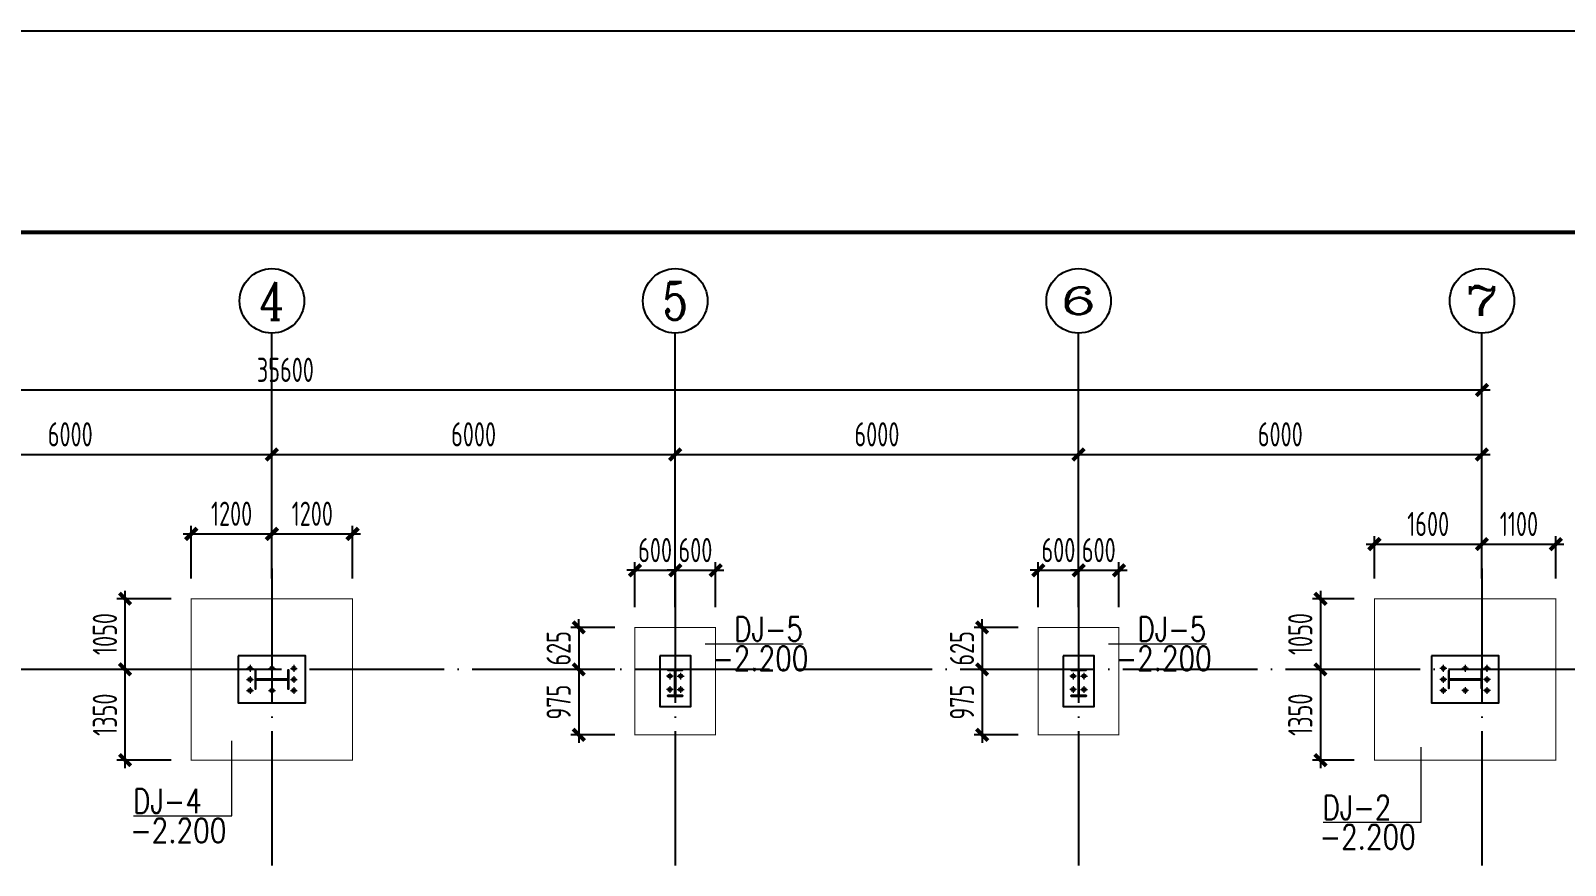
# Model space of a CAD drawing. Extents: x -1389621 to 57380, y -92505 to 283644.
# Drawn here: x -507808 to -484979, y 146152 to 158568 of the extents above; entities that cross this region are included whole.
import ezdxf
from ezdxf.enums import TextEntityAlignment as Align

# ---------------------------------------------------------------- set-up
doc = ezdxf.new("R2010")
doc.units = 0
doc.header["$LTSCALE"] = 100
doc.header["$MEASUREMENT"] = 0
doc.linetypes.add('CENTERX2', pattern=[101.6, 63.5, -12.7, 12.7, -12.7])
doc.linetypes.add('DOTE', pattern=[2.42, 2, -0.2, 0.02, -0.2])
doc.layers.get('0').update_dxf_attribs({"linetype": 'CONTINUOUS'})
doc.layers.get('Defpoints').update_dxf_attribs({"linetype": 'CONTINUOUS'})
for name, color, linetype in [('11000', 4, 'CONTINUOUS'), ('AXIS', 3, 'CONTINUOUS'), ('AXIS_TEXT', 7, 'CONTINUOUS'), ('BORDER', 7, 'CONTINUOUS'), ('DIM', 3, 'CONTINUOUS'), ('DOTE', 1, 'DOTE'), ('PUB_DIM', 3, 'CONTINUOUS'), ('基础', 41, 'CONTINUOUS'), ('柱子', 3, 'CONTINUOUS'), ('短柱', 2, 'CONTINUOUS')]:
    doc.layers.add(name, color=color, linetype=linetype)
doc.layers.add('PUB_TEXT', color=7, linetype='CONTINUOUS', lineweight=15)
doc.layers.add('轴线', color=1, linetype='CENTERX2', lineweight=13)
doc.styles.add('_TCH_AXIS', font='COMPLEX', dxfattribs={"bigfont": 'GBCBIG'})
doc.styles.add('COMPLEX', font='COMPLEX')
doc.styles.add('hztxt', font='txt', dxfattribs={"width": 0.7, "height": 10, "bigfont": 'hztxt.shx'})
doc.styles.add('TSSD_Dimension', font='tssdeng.shx', dxfattribs={"width": 0.7, "bigfont": 'hztxt.shx'})
doc.dimstyles.new('TSSD_100_100', dxfattribs={"dimtxt": 300, "dimasz": 100, "dimexe": 100, "dimexo": 250, "dimgap": 100, "dimtad": 1, "dimdec": 0, "dimzin": 0, "dimdsep": 46, "dimtxsty": 'TSSD_Dimension', "dimblk": 'ARCHTICK', "dimblk1": 'ARCHTICK', "dimblk2": 'ARCHTICK', "dimcen": 0, "dimdle": 100, "dimclrt": 7, "dimadec": 0, "dimazin": 0, "dimtfac": 1, "dimtdec": 0, "dimtix": 1, "dimtmove": 2, "dimatfit": 3, "dimfxl": 0, "dimtolj": 1, "dimtzin": 0, "dimarcsym": 0})

# ---------------------------------------------------------------- blocks, each defined once
blk = doc.blocks.new('_ArchTick')
at = {"color": 0, "linetype": 'ByBlock'}
blk.add_lwpolyline([(-0.71, -0.71, 0.5, 0.5, 0), (0.71, 0.71, 0.5, 0.5, 0)], format="xyseb", dxfattribs=at)
blk = doc.blocks.new('*D1673')
at = {"layer": 'Defpoints', "color": 0, "ltscale": 100}
for p in [(-504219, 152263), (-510219, 150567), (-504219, 150567)]:
    blk.add_point(p, dxfattribs=at)
at = {"layer": 'DIM', "color": 0, "lineweight": -2, "ltscale": 100}
for p, q in [((-510219, 150867), (-510219, 152383)), ((-504219, 150867), (-504219, 152383)), ((-510339, 152263), (-504099, 152263))]:
    blk.add_line(p, q, dxfattribs=at)
at = {"layer": 'DIM', "color": 0, "lineweight": -2, "ltscale": 100, "xscale": 120, "yscale": 120, "zscale": 120, "rotation": 180}
blk.add_blockref('_ArchTick', (-510219, 152263), dxfattribs=at)
at = {"layer": 'DIM', "color": 0, "lineweight": -2, "ltscale": 100, "xscale": 120, "yscale": 120, "zscale": 120}
blk.add_blockref('_ArchTick', (-504219, 152263), dxfattribs=at)
at = {"layer": 'DIM', "color": 7, "ltscale": 100, "insert": (-507219, 152563), "char_height": 360, "attachment_point": 5, "style": 'TSSD_Dimension'}
blk.add_mtext('\\A1;6000', dxfattribs=at)
blk = doc.blocks.new('*D1674')
at = {"layer": 'Defpoints', "color": 0, "ltscale": 100}
for p in [(-498219, 152263), (-504219, 150567), (-498219, 150567)]:
    blk.add_point(p, dxfattribs=at)
at = {"layer": 'DIM', "color": 0, "lineweight": -2, "ltscale": 100}
for p, q in [((-504219, 150867), (-504219, 152383)), ((-498219, 150867), (-498219, 152383)), ((-504339, 152263), (-498099, 152263))]:
    blk.add_line(p, q, dxfattribs=at)
at = {"layer": 'DIM', "color": 0, "lineweight": -2, "ltscale": 100, "xscale": 120, "yscale": 120, "zscale": 120, "rotation": 180}
blk.add_blockref('_ArchTick', (-504219, 152263), dxfattribs=at)
at = {"layer": 'DIM', "color": 0, "lineweight": -2, "ltscale": 100, "xscale": 120, "yscale": 120, "zscale": 120}
blk.add_blockref('_ArchTick', (-498219, 152263), dxfattribs=at)
at = {"layer": 'DIM', "color": 7, "ltscale": 100, "insert": (-501219, 152563), "char_height": 360, "attachment_point": 5, "style": 'TSSD_Dimension'}
blk.add_mtext('\\A1;6000', dxfattribs=at)
blk = doc.blocks.new('*D1675')
at = {"layer": 'Defpoints', "color": 0, "ltscale": 100}
for p in [(-492219, 152263), (-498219, 150567), (-492219, 150567)]:
    blk.add_point(p, dxfattribs=at)
at = {"layer": 'DIM', "color": 0, "lineweight": -2, "ltscale": 100}
for p, q in [((-498219, 150867), (-498219, 152383)), ((-492219, 150867), (-492219, 152383)), ((-498339, 152263), (-492099, 152263))]:
    blk.add_line(p, q, dxfattribs=at)
at = {"layer": 'DIM', "color": 0, "lineweight": -2, "ltscale": 100, "xscale": 120, "yscale": 120, "zscale": 120, "rotation": 180}
blk.add_blockref('_ArchTick', (-498219, 152263), dxfattribs=at)
at = {"layer": 'DIM', "color": 0, "lineweight": -2, "ltscale": 100, "xscale": 120, "yscale": 120, "zscale": 120}
blk.add_blockref('_ArchTick', (-492219, 152263), dxfattribs=at)
at = {"layer": 'DIM', "color": 7, "ltscale": 100, "insert": (-495219, 152563), "char_height": 360, "attachment_point": 5, "style": 'TSSD_Dimension'}
blk.add_mtext('\\A1;6000', dxfattribs=at)
blk = doc.blocks.new('*D1676')
at = {"layer": 'Defpoints', "color": 0, "ltscale": 100}
for p in [(-486219, 152263), (-492219, 150567), (-486219, 150567)]:
    blk.add_point(p, dxfattribs=at)
at = {"layer": 'DIM', "color": 0, "lineweight": -2, "ltscale": 100}
for p, q in [((-492219, 150867), (-492219, 152383)), ((-486219, 150867), (-486219, 152383)), ((-492339, 152263), (-486099, 152263))]:
    blk.add_line(p, q, dxfattribs=at)
at = {"layer": 'DIM', "color": 0, "lineweight": -2, "ltscale": 100, "xscale": 120, "yscale": 120, "zscale": 120, "rotation": 180}
blk.add_blockref('_ArchTick', (-492219, 152263), dxfattribs=at)
at = {"layer": 'DIM', "color": 0, "lineweight": -2, "ltscale": 100, "xscale": 120, "yscale": 120, "zscale": 120}
blk.add_blockref('_ArchTick', (-486219, 152263), dxfattribs=at)
at = {"layer": 'DIM', "color": 7, "ltscale": 100, "insert": (-489219, 152563), "char_height": 360, "attachment_point": 5, "style": 'TSSD_Dimension'}
blk.add_mtext('\\A1;6000', dxfattribs=at)
blk = doc.blocks.new('*D1677')
at = {"layer": 'Defpoints', "color": 0, "ltscale": 100}
for p in [(-486219, 153223), (-521819, 150328), (-486219, 150327)]:
    blk.add_point(p, dxfattribs=at)
at = {"layer": 'DIM', "color": 0, "lineweight": -2, "ltscale": 100}
for p, q in [((-521939, 153224), (-486099, 153223)), ((-521819, 150628), (-521819, 153344)), ((-486219, 150627), (-486219, 153343))]:
    blk.add_line(p, q, dxfattribs=at)
at = {"layer": 'DIM', "color": 0, "lineweight": -2, "ltscale": 100, "xscale": 120, "yscale": 120, "zscale": 120}
for p, rotation in [((-521819, 153224), 179.9982562555856), ((-486219, 153223), 359.9982562555856)]:
    blk.add_blockref('_ArchTick', p, dxfattribs=dict(at, rotation=rotation))
at = {"layer": 'DIM', "color": 7, "ltscale": 100, "insert": (-504019, 153523), "char_height": 360, "attachment_point": 5, "rotation": 359.9983, "style": 'TSSD_Dimension'}
blk.add_mtext('\\A1;35600', dxfattribs=at)
blk = doc.blocks.new('_AXISO')
blk.add_circle((0, 0), 0.5)
at = {"layer": 'AXIS_TEXT', "style": 'COMPLEX', "width": 1.041667}
blk.add_attdef('A', text='', height=0.56, dxfattribs=at).set_placement((-0.25, -0.28), (0.25, -0.28), align=Align.FIT)
blk = doc.blocks.new('*D1767')
at = {"layer": 'Defpoints', "color": 0, "ltscale": 100}
for p in [(-506404, 150117), (-505419, 150117), (-505419, 149067)]:
    blk.add_point(p, dxfattribs=at)
at = {"layer": 'DIM', "color": 0, "lineweight": -2, "ltscale": 100}
for p, q in [((-506404, 148947), (-506404, 150237)), ((-505719, 150117), (-506524, 150117)), ((-505719, 149067), (-506524, 149067))]:
    blk.add_line(p, q, dxfattribs=at)
at = {"layer": 'DIM', "color": 0, "lineweight": -2, "ltscale": 100, "xscale": 120, "yscale": 120, "zscale": 120}
for p, rotation in [((-506404, 150117), 90), ((-506404, 149067), 270)]:
    blk.add_blockref('_ArchTick', p, dxfattribs=dict(at, rotation=rotation))
at = {"layer": 'DIM', "color": 7, "ltscale": 100, "insert": (-506704, 149592), "char_height": 360, "attachment_point": 5, "rotation": 90, "style": 'TSSD_Dimension'}
blk.add_mtext('\\A1;1050', dxfattribs=at)
blk = doc.blocks.new('*D1768')
at = {"layer": 'Defpoints', "color": 0, "ltscale": 100}
for p in [(-504219, 151082), (-505419, 150117), (-504219, 150117)]:
    blk.add_point(p, dxfattribs=at)
at = {"layer": 'DIM', "color": 0, "lineweight": -2, "ltscale": 100}
for p, q in [((-505419, 150417), (-505419, 151202)), ((-504219, 150417), (-504219, 151202)), ((-505539, 151082), (-504099, 151082))]:
    blk.add_line(p, q, dxfattribs=at)
at = {"layer": 'DIM', "color": 0, "lineweight": -2, "ltscale": 100, "xscale": 120, "yscale": 120, "zscale": 120, "rotation": 180}
blk.add_blockref('_ArchTick', (-505419, 151082), dxfattribs=at)
at = {"layer": 'DIM', "color": 0, "lineweight": -2, "ltscale": 100, "xscale": 120, "yscale": 120, "zscale": 120}
blk.add_blockref('_ArchTick', (-504219, 151082), dxfattribs=at)
at = {"layer": 'DIM', "color": 7, "ltscale": 100, "insert": (-504819, 151382), "char_height": 360, "attachment_point": 5, "style": 'TSSD_Dimension'}
blk.add_mtext('\\A1;1200', dxfattribs=at)
blk = doc.blocks.new('*D1769')
at = {"layer": 'Defpoints', "color": 0, "ltscale": 100}
for p in [(-503019, 151082), (-504219, 150117), (-503019, 150117)]:
    blk.add_point(p, dxfattribs=at)
at = {"layer": 'DIM', "color": 0, "lineweight": -2, "ltscale": 100}
for p, q in [((-504219, 150417), (-504219, 151202)), ((-503019, 150417), (-503019, 151202)), ((-504339, 151082), (-502899, 151082))]:
    blk.add_line(p, q, dxfattribs=at)
at = {"layer": 'DIM', "color": 0, "lineweight": -2, "ltscale": 100, "xscale": 120, "yscale": 120, "zscale": 120, "rotation": 180}
blk.add_blockref('_ArchTick', (-504219, 151082), dxfattribs=at)
at = {"layer": 'DIM', "color": 0, "lineweight": -2, "ltscale": 100, "xscale": 120, "yscale": 120, "zscale": 120}
blk.add_blockref('_ArchTick', (-503019, 151082), dxfattribs=at)
at = {"layer": 'DIM', "color": 7, "ltscale": 100, "insert": (-503619, 151382), "char_height": 360, "attachment_point": 5, "style": 'TSSD_Dimension'}
blk.add_mtext('\\A1;1200', dxfattribs=at)
blk = doc.blocks.new('*D1770')
at = {"layer": 'Defpoints', "color": 0, "ltscale": 100}
for p in [(-506404, 149067), (-505419, 149067), (-505419, 147717)]:
    blk.add_point(p, dxfattribs=at)
at = {"layer": 'DIM', "color": 0, "lineweight": -2, "ltscale": 100}
for p, q in [((-506404, 147597), (-506404, 149187)), ((-505719, 149067), (-506524, 149067)), ((-505719, 147717), (-506524, 147717))]:
    blk.add_line(p, q, dxfattribs=at)
at = {"layer": 'DIM', "color": 0, "lineweight": -2, "ltscale": 100, "xscale": 120, "yscale": 120, "zscale": 120}
for p, rotation in [((-506404, 149067), 90), ((-506404, 147717), 270)]:
    blk.add_blockref('_ArchTick', p, dxfattribs=dict(at, rotation=rotation))
at = {"layer": 'DIM', "color": 7, "ltscale": 100, "insert": (-506704, 148392), "char_height": 360, "attachment_point": 5, "rotation": 90, "style": 'TSSD_Dimension'}
blk.add_mtext('\\A1;1350', dxfattribs=at)
blk = doc.blocks.new('*D1771')
at = {"layer": 'Defpoints', "color": 0, "ltscale": 100}
for p in [(-486219, 150930), (-487819, 150117), (-486219, 150117)]:
    blk.add_point(p, dxfattribs=at)
at = {"layer": 'DIM', "color": 0, "lineweight": -2, "ltscale": 100}
for p, q in [((-487939, 150930), (-486099, 150930)), ((-487819, 150417), (-487819, 151050)), ((-486219, 150417), (-486219, 151050))]:
    blk.add_line(p, q, dxfattribs=at)
at = {"layer": 'DIM', "color": 0, "lineweight": -2, "ltscale": 100, "xscale": 120, "yscale": 120, "zscale": 120, "rotation": 180}
blk.add_blockref('_ArchTick', (-487819, 150930), dxfattribs=at)
at = {"layer": 'DIM', "color": 0, "lineweight": -2, "ltscale": 100, "xscale": 120, "yscale": 120, "zscale": 120}
blk.add_blockref('_ArchTick', (-486219, 150930), dxfattribs=at)
at = {"layer": 'DIM', "color": 7, "ltscale": 100, "insert": (-487019, 151230), "char_height": 360, "attachment_point": 5, "style": 'TSSD_Dimension'}
blk.add_mtext('\\A1;1600', dxfattribs=at)
blk = doc.blocks.new('*D1772')
at = {"layer": 'Defpoints', "color": 0, "ltscale": 100}
for p in [(-487819, 149067), (-488621, 147717), (-487819, 147717)]:
    blk.add_point(p, dxfattribs=at)
at = {"layer": 'DIM', "color": 0, "lineweight": -2, "ltscale": 100}
for p, q in [((-488621, 149187), (-488621, 147597)), ((-488119, 149067), (-488741, 149067)), ((-488119, 147717), (-488741, 147717))]:
    blk.add_line(p, q, dxfattribs=at)
at = {"layer": 'DIM', "color": 0, "lineweight": -2, "ltscale": 100, "xscale": 120, "yscale": 120, "zscale": 120}
for p, rotation in [((-488621, 149067), 90), ((-488621, 147717), 270)]:
    blk.add_blockref('_ArchTick', p, dxfattribs=dict(at, rotation=rotation))
at = {"layer": 'DIM', "color": 7, "ltscale": 100, "insert": (-488921, 148392), "char_height": 360, "attachment_point": 5, "rotation": 90, "style": 'TSSD_Dimension'}
blk.add_mtext('\\A1;1350', dxfattribs=at)
blk = doc.blocks.new('*D1773')
at = {"layer": 'Defpoints', "color": 0, "ltscale": 100}
for p in [(-485119, 150930), (-486219, 150117), (-485119, 150117)]:
    blk.add_point(p, dxfattribs=at)
at = {"layer": 'DIM', "color": 0, "lineweight": -2, "ltscale": 100}
for p, q in [((-486339, 150930), (-484999, 150930)), ((-486219, 150417), (-486219, 151050)), ((-485119, 150417), (-485119, 151050))]:
    blk.add_line(p, q, dxfattribs=at)
at = {"layer": 'DIM', "color": 0, "lineweight": -2, "ltscale": 100, "xscale": 120, "yscale": 120, "zscale": 120, "rotation": 180}
blk.add_blockref('_ArchTick', (-486219, 150930), dxfattribs=at)
at = {"layer": 'DIM', "color": 0, "lineweight": -2, "ltscale": 100, "xscale": 120, "yscale": 120, "zscale": 120}
blk.add_blockref('_ArchTick', (-485119, 150930), dxfattribs=at)
at = {"layer": 'DIM', "color": 7, "ltscale": 100, "insert": (-485669, 151230), "char_height": 360, "attachment_point": 5, "style": 'TSSD_Dimension'}
blk.add_mtext('\\A1;1100', dxfattribs=at)
blk = doc.blocks.new('*D1774')
at = {"layer": 'Defpoints', "color": 0, "ltscale": 100}
for p in [(-487819, 150117), (-488621, 149067), (-487819, 149067)]:
    blk.add_point(p, dxfattribs=at)
at = {"layer": 'DIM', "color": 0, "lineweight": -2, "ltscale": 100}
for p, q in [((-488621, 150237), (-488621, 148947)), ((-488119, 150117), (-488741, 150117)), ((-488119, 149067), (-488741, 149067))]:
    blk.add_line(p, q, dxfattribs=at)
at = {"layer": 'DIM', "color": 0, "lineweight": -2, "ltscale": 100, "xscale": 120, "yscale": 120, "zscale": 120}
for p, rotation in [((-488621, 150117), 90), ((-488621, 149067), 270)]:
    blk.add_blockref('_ArchTick', p, dxfattribs=dict(at, rotation=rotation))
at = {"layer": 'DIM', "color": 7, "ltscale": 100, "insert": (-488921, 149592), "char_height": 360, "attachment_point": 5, "rotation": 90, "style": 'TSSD_Dimension'}
blk.add_mtext('\\A1;1050', dxfattribs=at)
blk = doc.blocks.new('*D1821')
at = {"layer": 'Defpoints', "color": 0, "ltscale": 100}
for p in [(-498819, 149692), (-499654, 149067), (-498819, 149067)]:
    blk.add_point(p, dxfattribs=at)
at = {"layer": 'DIM', "color": 0, "lineweight": -2, "ltscale": 100}
for p, q in [((-499654, 149692), (-499654, 149812)), ((-499119, 149692), (-499774, 149692)), ((-499654, 149692), (-499654, 149067)), ((-499119, 149067), (-499774, 149067)), ((-499654, 149067), (-499654, 148947))]:
    blk.add_line(p, q, dxfattribs=at)
at = {"layer": 'DIM', "color": 0, "lineweight": -2, "ltscale": 100, "xscale": 120, "yscale": 120, "zscale": 120}
for p, rotation in [((-499654, 149692), 270), ((-499654, 149067), 90)]:
    blk.add_blockref('_ArchTick', p, dxfattribs=dict(at, rotation=rotation))
at = {"layer": 'DIM', "color": 7, "ltscale": 100, "insert": (-499954, 149379), "char_height": 360, "attachment_point": 5, "rotation": 90, "style": 'TSSD_Dimension'}
blk.add_mtext('\\A1;625', dxfattribs=at)
blk = doc.blocks.new('*D1822')
at = {"layer": 'Defpoints', "color": 0, "ltscale": 100}
for p in [(-498219, 150541), (-498819, 149692), (-498219, 149692)]:
    blk.add_point(p, dxfattribs=at)
at = {"layer": 'DIM', "color": 0, "lineweight": -2, "ltscale": 100}
for p, q in [((-498819, 150541), (-498939, 150541)), ((-498819, 149992), (-498819, 150661)), ((-498819, 150541), (-498219, 150541)), ((-498219, 149992), (-498219, 150661)), ((-498219, 150541), (-498099, 150541))]:
    blk.add_line(p, q, dxfattribs=at)
at = {"layer": 'DIM', "color": 0, "lineweight": -2, "ltscale": 100, "xscale": 120, "yscale": 120, "zscale": 120}
blk.add_blockref('_ArchTick', (-498819, 150541), dxfattribs=at)
at = {"layer": 'DIM', "color": 0, "lineweight": -2, "ltscale": 100, "xscale": 120, "yscale": 120, "zscale": 120, "rotation": 180}
blk.add_blockref('_ArchTick', (-498219, 150541), dxfattribs=at)
at = {"layer": 'DIM', "color": 7, "ltscale": 100, "insert": (-498519, 150841), "char_height": 360, "attachment_point": 5, "style": 'TSSD_Dimension'}
blk.add_mtext('\\A1;600', dxfattribs=at)
blk = doc.blocks.new('*D1823')
at = {"layer": 'Defpoints', "color": 0, "ltscale": 100}
for p in [(-497619, 150541), (-498219, 149692), (-497619, 149692)]:
    blk.add_point(p, dxfattribs=at)
at = {"layer": 'DIM', "color": 0, "lineweight": -2, "ltscale": 100}
for p, q in [((-498219, 150541), (-498339, 150541)), ((-498219, 149992), (-498219, 150661)), ((-498219, 150541), (-497619, 150541)), ((-497619, 149992), (-497619, 150661)), ((-497619, 150541), (-497499, 150541))]:
    blk.add_line(p, q, dxfattribs=at)
at = {"layer": 'DIM', "color": 0, "lineweight": -2, "ltscale": 100, "xscale": 120, "yscale": 120, "zscale": 120}
blk.add_blockref('_ArchTick', (-498219, 150541), dxfattribs=at)
at = {"layer": 'DIM', "color": 0, "lineweight": -2, "ltscale": 100, "xscale": 120, "yscale": 120, "zscale": 120, "rotation": 180}
blk.add_blockref('_ArchTick', (-497619, 150541), dxfattribs=at)
at = {"layer": 'DIM', "color": 7, "ltscale": 100, "insert": (-497919, 150841), "char_height": 360, "attachment_point": 5, "style": 'TSSD_Dimension'}
blk.add_mtext('\\A1;600', dxfattribs=at)
blk = doc.blocks.new('*D1824')
at = {"layer": 'Defpoints', "color": 0, "ltscale": 100}
for p in [(-498819, 149067), (-499654, 148092), (-498819, 148092)]:
    blk.add_point(p, dxfattribs=at)
at = {"layer": 'DIM', "color": 0, "lineweight": -2, "ltscale": 100}
for p, q in [((-499654, 149187), (-499654, 147972)), ((-499119, 149067), (-499774, 149067)), ((-499119, 148092), (-499774, 148092))]:
    blk.add_line(p, q, dxfattribs=at)
at = {"layer": 'DIM', "color": 0, "lineweight": -2, "ltscale": 100, "xscale": 120, "yscale": 120, "zscale": 120}
for p, rotation in [((-499654, 149067), 90), ((-499654, 148092), 270)]:
    blk.add_blockref('_ArchTick', p, dxfattribs=dict(at, rotation=rotation))
at = {"layer": 'DIM', "color": 7, "ltscale": 100, "insert": (-499954, 148579), "char_height": 360, "attachment_point": 5, "rotation": 90, "style": 'TSSD_Dimension'}
blk.add_mtext('\\A1;975', dxfattribs=at)
blk = doc.blocks.new('*D1825')
at = {"layer": 'Defpoints', "color": 0, "ltscale": 100}
for p in [(-492819, 149692), (-493654, 149067), (-492819, 149067)]:
    blk.add_point(p, dxfattribs=at)
at = {"layer": 'DIM', "color": 0, "lineweight": -2, "ltscale": 100}
for p, q in [((-493654, 149692), (-493654, 149812)), ((-493119, 149692), (-493774, 149692)), ((-493654, 149692), (-493654, 149067)), ((-493119, 149067), (-493774, 149067)), ((-493654, 149067), (-493654, 148947))]:
    blk.add_line(p, q, dxfattribs=at)
at = {"layer": 'DIM', "color": 0, "lineweight": -2, "ltscale": 100, "xscale": 120, "yscale": 120, "zscale": 120}
for p, rotation in [((-493654, 149692), 270), ((-493654, 149067), 90)]:
    blk.add_blockref('_ArchTick', p, dxfattribs=dict(at, rotation=rotation))
at = {"layer": 'DIM', "color": 7, "ltscale": 100, "insert": (-493954, 149379), "char_height": 360, "attachment_point": 5, "rotation": 90, "style": 'TSSD_Dimension'}
blk.add_mtext('\\A1;625', dxfattribs=at)
blk = doc.blocks.new('*D1826')
at = {"layer": 'Defpoints', "color": 0, "ltscale": 100}
for p in [(-492219, 150541), (-492819, 149692), (-492219, 149692)]:
    blk.add_point(p, dxfattribs=at)
at = {"layer": 'DIM', "color": 0, "lineweight": -2, "ltscale": 100}
for p, q in [((-492819, 150541), (-492939, 150541)), ((-492819, 149992), (-492819, 150661)), ((-492819, 150541), (-492219, 150541)), ((-492219, 149992), (-492219, 150661)), ((-492219, 150541), (-492099, 150541))]:
    blk.add_line(p, q, dxfattribs=at)
at = {"layer": 'DIM', "color": 0, "lineweight": -2, "ltscale": 100, "xscale": 120, "yscale": 120, "zscale": 120}
blk.add_blockref('_ArchTick', (-492819, 150541), dxfattribs=at)
at = {"layer": 'DIM', "color": 0, "lineweight": -2, "ltscale": 100, "xscale": 120, "yscale": 120, "zscale": 120, "rotation": 180}
blk.add_blockref('_ArchTick', (-492219, 150541), dxfattribs=at)
at = {"layer": 'DIM', "color": 7, "ltscale": 100, "insert": (-492519, 150841), "char_height": 360, "attachment_point": 5, "style": 'TSSD_Dimension'}
blk.add_mtext('\\A1;600', dxfattribs=at)
blk = doc.blocks.new('*D1827')
at = {"layer": 'Defpoints', "color": 0, "ltscale": 100}
for p in [(-491619, 150541), (-492219, 149692), (-491619, 149692)]:
    blk.add_point(p, dxfattribs=at)
at = {"layer": 'DIM', "color": 0, "lineweight": -2, "ltscale": 100}
for p, q in [((-492219, 150541), (-492339, 150541)), ((-492219, 149992), (-492219, 150661)), ((-492219, 150541), (-491619, 150541)), ((-491619, 149992), (-491619, 150661)), ((-491619, 150541), (-491499, 150541))]:
    blk.add_line(p, q, dxfattribs=at)
at = {"layer": 'DIM', "color": 0, "lineweight": -2, "ltscale": 100, "xscale": 120, "yscale": 120, "zscale": 120}
blk.add_blockref('_ArchTick', (-492219, 150541), dxfattribs=at)
at = {"layer": 'DIM', "color": 0, "lineweight": -2, "ltscale": 100, "xscale": 120, "yscale": 120, "zscale": 120, "rotation": 180}
blk.add_blockref('_ArchTick', (-491619, 150541), dxfattribs=at)
at = {"layer": 'DIM', "color": 7, "ltscale": 100, "insert": (-491919, 150841), "char_height": 360, "attachment_point": 5, "style": 'TSSD_Dimension'}
blk.add_mtext('\\A1;600', dxfattribs=at)
blk = doc.blocks.new('*D1828')
at = {"layer": 'Defpoints', "color": 0, "ltscale": 100}
for p in [(-492819, 149067), (-493654, 148092), (-492819, 148092)]:
    blk.add_point(p, dxfattribs=at)
at = {"layer": 'DIM', "color": 0, "lineweight": -2, "ltscale": 100}
for p, q in [((-493654, 149187), (-493654, 147972)), ((-493119, 149067), (-493774, 149067)), ((-493119, 148092), (-493774, 148092))]:
    blk.add_line(p, q, dxfattribs=at)
at = {"layer": 'DIM', "color": 0, "lineweight": -2, "ltscale": 100, "xscale": 120, "yscale": 120, "zscale": 120}
for p, rotation in [((-493654, 149067), 90), ((-493654, 148092), 270)]:
    blk.add_blockref('_ArchTick', p, dxfattribs=dict(at, rotation=rotation))
at = {"layer": 'DIM', "color": 7, "ltscale": 100, "insert": (-493954, 148579), "char_height": 360, "attachment_point": 5, "rotation": 90, "style": 'TSSD_Dimension'}
blk.add_mtext('\\A1;975', dxfattribs=at)

msp = doc.modelspace()

# ---------------------------------------------------------------- hatches: boundary and pattern name
h = msp.add_hatch(color=256)
edge = h.paths.add_edge_path()
edge.add_arc((-504544.047, 149081.574), 26, 0, 360)
h = msp.add_hatch(color=256)
edge = h.paths.add_edge_path()
edge.add_arc((-504219.047, 149081.574), 26, 0, 360)
h = msp.add_hatch(color=256)
edge = h.paths.add_edge_path()
edge.add_arc((-503894.047, 149081.574), 26, 0, 360)
h = msp.add_hatch(color=256)
edge = h.paths.add_edge_path()
edge.add_arc((-486794.047, 149081.574), 26, 0, 360)
h = msp.add_hatch(color=256)
edge = h.paths.add_edge_path()
edge.add_arc((-486469.047, 149081.574), 26, 0, 360)
h = msp.add_hatch(color=256)
edge = h.paths.add_edge_path()
edge.add_arc((-486144.047, 149081.574), 26, 0, 360)
h = msp.add_hatch(color=256)
edge = h.paths.add_edge_path()
edge.add_arc((-504544.047, 148916.574), 26, 0, 360)
h = msp.add_hatch(color=256)
edge = h.paths.add_edge_path()
edge.add_arc((-503894.047, 148916.574), 26, 0, 360)
h = msp.add_hatch(color=256)
edge = h.paths.add_edge_path()
edge.add_arc((-498299.047, 148966.574), 26, 0, 360)
h = msp.add_hatch(color=256)
edge = h.paths.add_edge_path()
edge.add_arc((-498139.047, 148966.574), 26, 0, 360)
h = msp.add_hatch(color=256)
edge = h.paths.add_edge_path()
edge.add_arc((-492299.047, 148966.574), 26, 0, 360)
h = msp.add_hatch(color=256)
edge = h.paths.add_edge_path()
edge.add_arc((-492139.047, 148966.574), 26, 0, 360)
h = msp.add_hatch(color=256)
edge = h.paths.add_edge_path()
edge.add_arc((-486794.047, 148916.574), 26, 0, 360)
h = msp.add_hatch(color=256)
edge = h.paths.add_edge_path()
edge.add_arc((-486144.047, 148916.574), 26, 0, 360)
h = msp.add_hatch(color=256)
edge = h.paths.add_edge_path()
edge.add_arc((-504544.047, 148751.574), 26, 0, 360)
h = msp.add_hatch(color=256)
edge = h.paths.add_edge_path()
edge.add_arc((-504219.047, 148751.574), 26, 0, 360)
h = msp.add_hatch(color=256)
edge = h.paths.add_edge_path()
edge.add_arc((-503894.047, 148751.574), 26, 0, 360)
h = msp.add_hatch(color=256)
edge = h.paths.add_edge_path()
edge.add_arc((-498299.047, 148766.574), 26, 0, 360)
h = msp.add_hatch(color=256)
edge = h.paths.add_edge_path()
edge.add_arc((-498139.047, 148766.574), 26, 0, 360)
h = msp.add_hatch(color=256)
edge = h.paths.add_edge_path()
edge.add_arc((-492299.047, 148766.574), 26, 0, 360)
h = msp.add_hatch(color=256)
edge = h.paths.add_edge_path()
edge.add_arc((-492139.047, 148766.574), 26, 0, 360)
h = msp.add_hatch(color=256)
edge = h.paths.add_edge_path()
edge.add_arc((-486794.047, 148751.574), 26, 0, 360)
h = msp.add_hatch(color=256)
edge = h.paths.add_edge_path()
edge.add_arc((-486469.047, 148751.574), 26, 0, 360)
h = msp.add_hatch(color=256)
edge = h.paths.add_edge_path()
edge.add_arc((-486144.047, 148751.574), 26, 0, 360)

# ---------------------------------------------------------------- linework, layer by layer
at = {"layer": '11000'}
for centre in [(-504544.047, 149081.574), (-504219.047, 149081.574), (-503894.047, 149081.574), (-486794.047, 149081.574), (-486469.047, 149081.574), (-486144.047, 149081.574), (-504544.047, 148916.574), (-503894.047, 148916.574), (-498299.047, 148966.574), (-498139.047, 148966.574), (-492299.047, 148966.574), (-492139.047, 148966.574), (-486794.047, 148916.574), (-486144.047, 148916.574), (-504544.047, 148751.574), (-504219.047, 148751.574), (-503894.047, 148751.574), (-498299.047, 148766.574), (-498139.047, 148766.574), (-492299.047, 148766.574), (-492139.047, 148766.574), (-486794.047, 148751.574), (-486469.047, 148751.574), (-486144.047, 148751.574)]:
    msp.add_circle(centre, 26, dxfattribs=at)
at = {"layer": 'AXIS'}
for p, q in [((-504219.047, 150566.574), (-504219.047, 154068.464)), ((-498219.047, 150566.574), (-498219.047, 154068.464)), ((-492219.047, 150566.574), (-492219.047, 154068.464)), ((-486219.047, 150566.574), (-486219.047, 154068.464))]:
    msp.add_line(p, q, dxfattribs=at)
at = {"layer": 'BORDER'}
msp.add_lwpolyline([(-531823.482, 57648.326), (-531823.482, 158568.326), (-460543.482, 158568.326), (-460543.482, 57648.326)], close=True, dxfattribs=at)
at = {"layer": 'BORDER', "const_width": 60}
msp.add_lwpolyline([(-530623.482, 58848.326), (-530623.482, 155568.326), (-461743.482, 155568.326), (-461743.482, 58848.326)], close=True, dxfattribs=at)
at = {"layer": 'DOTE', "linetype": 'DOTE', "ltscale": 10}
for p, q in [((-504219.047, 150566.574), (-504219.047, 75566.574)), ((-498219.047, 150566.574), (-498219.047, 75566.574)), ((-492219.047, 150566.574), (-492219.047, 75566.574)), ((-486219.047, 150566.574), (-486219.047, 75566.574)), ((-484719.047, 149066.574), (-526141.044, 149066.574))]:
    msp.add_line(p, q, dxfattribs=at)
at = {"layer": 'PUB_TEXT'}
for p, q in [((-497775.652, 149447.633), (-496314.941, 149447.633)), ((-491775.652, 149447.633), (-490314.941, 149447.633)), ((-504815.199, 146887.187), (-504815.199, 148004.088)), ((-487122.044, 146792.306), (-487122.044, 147909.208)), ((-506275.911, 146887.187), (-504815.199, 146887.187)), ((-488582.756, 146792.306), (-487122.044, 146792.306))]:
    msp.add_line(p, q, dxfattribs=at)
at = {"layer": '基础', "ltscale": 100, "const_width": 15}
for points in [[(-503019.047, 147716.574), (-503019.047, 150116.574), (-505419.047, 150116.574), (-505419.047, 147716.574)], [(-485119.047, 147716.574), (-485119.047, 150116.574), (-487819.047, 150116.574), (-487819.047, 147716.574)], [(-497619.047, 148091.574), (-497619.047, 149691.574), (-498819.047, 149691.574), (-498819.047, 148091.574)], [(-491619.047, 148091.574), (-491619.047, 149691.574), (-492819.047, 149691.574), (-492819.047, 148091.574)]]:
    msp.add_lwpolyline(points, close=True, dxfattribs=at)
at = {"layer": '柱子', "ltscale": 100}
for points in [[(-504457.047, 148920.574), (-504457.047, 149056.574), (-504469.047, 149056.574), (-504469.047, 148776.574), (-504457.047, 148776.574), (-504457.047, 148912.574), (-503981.047, 148912.574), (-503981.047, 148776.574), (-503969.047, 148776.574), (-503969.047, 149056.574), (-503981.047, 149056.574), (-503981.047, 148920.574)], [(-498215.047, 148678.574), (-498109.047, 148678.574), (-498109.047, 148666.574), (-498329.047, 148666.574), (-498329.047, 148678.574), (-498223.047, 148678.574), (-498223.047, 149054.574), (-498329.047, 149054.574), (-498329.047, 149066.574), (-498109.047, 149066.574), (-498109.047, 149054.574), (-498215.047, 149054.574)], [(-498215.047, 149054.574), (-498109.047, 149054.574), (-498109.047, 149066.574), (-498329.047, 149066.574), (-498329.047, 149054.574), (-498223.047, 149054.574), (-498223.047, 148678.574), (-498329.047, 148678.574), (-498329.047, 148666.574), (-498109.047, 148666.574), (-498109.047, 148678.574), (-498215.047, 148678.574)], [(-492215.047, 148678.574), (-492109.047, 148678.574), (-492109.047, 148666.574), (-492329.047, 148666.574), (-492329.047, 148678.574), (-492223.047, 148678.574), (-492223.047, 149054.574), (-492329.047, 149054.574), (-492329.047, 149066.574), (-492109.047, 149066.574), (-492109.047, 149054.574), (-492215.047, 149054.574)], [(-492215.047, 149054.574), (-492109.047, 149054.574), (-492109.047, 149066.574), (-492329.047, 149066.574), (-492329.047, 149054.574), (-492223.047, 149054.574), (-492223.047, 148678.574), (-492329.047, 148678.574), (-492329.047, 148666.574), (-492109.047, 148666.574), (-492109.047, 148678.574), (-492215.047, 148678.574)], [(-486707.047, 148920.574), (-486707.047, 149046.574), (-486719.047, 149046.574), (-486719.047, 148786.574), (-486707.047, 148786.574), (-486707.047, 148912.574), (-486231.047, 148912.574), (-486231.047, 148786.574), (-486219.047, 148786.574), (-486219.047, 149046.574), (-486231.047, 149046.574), (-486231.047, 148920.574)]]:
    msp.add_lwpolyline(points, close=True, dxfattribs=at)
at = {"layer": '短柱', "ltscale": 100}
for points in [[(-504719.047, 149266.574), (-504719.047, 148566.574), (-503719.047, 148566.574), (-503719.047, 149266.574)], [(-498449.047, 149266.574), (-498449.047, 148516.574), (-497989.047, 148516.574), (-497989.047, 149266.574)], [(-492449.047, 149266.574), (-492449.047, 148516.574), (-491989.047, 148516.574), (-491989.047, 149266.574)], [(-486969.047, 149266.574), (-486969.047, 148566.574), (-485969.047, 148566.574), (-485969.047, 149266.574)]]:
    msp.add_lwpolyline(points, close=True, dxfattribs=at)
at = {"layer": '轴线'}
for p, q in [((-504595.047, 149081.574), (-504493.047, 149081.574)), ((-504544.047, 149132.574), (-504544.047, 149030.574)), ((-504270.047, 149081.574), (-504168.047, 149081.574)), ((-504219.047, 149132.574), (-504219.047, 149030.574)), ((-503945.047, 149081.574), (-503843.047, 149081.574)), ((-503894.047, 149132.574), (-503894.047, 149030.574)), ((-486743.047, 149081.574), (-486845.047, 149081.574)), ((-486794.047, 149132.574), (-486794.047, 149030.574)), ((-486418.047, 149081.574), (-486520.047, 149081.574)), ((-486469.047, 149132.574), (-486469.047, 149030.574)), ((-486093.047, 149081.574), (-486195.047, 149081.574)), ((-486144.047, 149132.574), (-486144.047, 149030.574)), ((-504595.047, 148916.574), (-504493.047, 148916.574)), ((-504544.047, 148967.574), (-504544.047, 148865.574)), ((-503945.047, 148916.574), (-503843.047, 148916.574)), ((-503894.047, 148967.574), (-503894.047, 148865.574)), ((-498248.047, 148966.574), (-498350.047, 148966.574)), ((-498299.047, 149017.574), (-498299.047, 148915.574)), ((-498190.047, 148966.574), (-498088.047, 148966.574)), ((-498139.047, 149017.574), (-498139.047, 148915.574)), ((-492248.047, 148966.574), (-492350.047, 148966.574)), ((-492299.047, 149017.574), (-492299.047, 148915.574)), ((-492190.047, 148966.574), (-492088.047, 148966.574)), ((-492139.047, 149017.574), (-492139.047, 148915.574)), ((-486743.047, 148916.574), (-486845.047, 148916.574)), ((-486794.047, 148967.574), (-486794.047, 148865.574)), ((-486093.047, 148916.574), (-486195.047, 148916.574)), ((-486144.047, 148967.574), (-486144.047, 148865.574)), ((-504595.047, 148751.574), (-504493.047, 148751.574)), ((-504544.047, 148802.574), (-504544.047, 148700.574)), ((-504270.047, 148751.574), (-504168.047, 148751.574)), ((-504219.047, 148802.574), (-504219.047, 148700.574)), ((-503945.047, 148751.574), (-503843.047, 148751.574)), ((-503894.047, 148802.574), (-503894.047, 148700.574)), ((-498248.047, 148766.574), (-498350.047, 148766.574)), ((-498299.047, 148817.574), (-498299.047, 148715.574)), ((-498190.047, 148766.574), (-498088.047, 148766.574)), ((-498139.047, 148817.574), (-498139.047, 148715.574)), ((-492248.047, 148766.574), (-492350.047, 148766.574)), ((-492299.047, 148817.574), (-492299.047, 148715.574)), ((-492190.047, 148766.574), (-492088.047, 148766.574)), ((-492139.047, 148817.574), (-492139.047, 148715.574)), ((-486743.047, 148751.574), (-486845.047, 148751.574)), ((-486794.047, 148802.574), (-486794.047, 148700.574)), ((-486418.047, 148751.574), (-486520.047, 148751.574)), ((-486469.047, 148802.574), (-486469.047, 148700.574)), ((-486093.047, 148751.574), (-486195.047, 148751.574)), ((-486144.047, 148802.574), (-486144.047, 148700.574))]:
    msp.add_line(p, q, dxfattribs=at)

# ---------------------------------------------------------------- block references
at = {"layer": 'AXIS'}
ref = msp.add_blockref('_AXISO', (-504219.047, 154548.464), dxfattribs=dict(at, xscale=960, yscale=960, zscale=960))
ref.add_attrib('A', '4', dxfattribs={"layer": 'AXIS_TEXT', "ltscale": 0.5, "height": 559.138, "style": '_TCH_AXIS', "width": 0.875}).set_placement((-504405.426, 154268.895), (-504032.668, 154268.895), align=Align.FIT)
ref = msp.add_blockref('_AXISO', (-498219.047, 154548.464), dxfattribs=dict(at, xscale=960, yscale=960, zscale=960))
ref.add_attrib('A', '5', dxfattribs={"layer": 'AXIS_TEXT', "ltscale": 0.5, "height": 559.138, "style": '_TCH_AXIS'}).set_placement((-498405.426, 154268.895), (-498032.668, 154268.895), align=Align.FIT)
ref = msp.add_blockref('_AXISO', (-492219.047, 154548.464), dxfattribs=dict(at, xscale=960, yscale=960, zscale=960))
ref.add_attrib('A', '6', dxfattribs={"layer": 'AXIS_TEXT', "ltscale": 0.5, "height": 394.135, "style": '_TCH_AXIS', "width": 2.071429}).set_placement((-492491.187, 154351.397), (-491946.906, 154351.397), align=Align.FIT)
ref = msp.add_blockref('_AXISO', (-486219.047, 154548.464), dxfattribs=dict(at, xscale=960, yscale=960, zscale=960))
ref.add_attrib('A', '7', dxfattribs={"layer": 'AXIS_TEXT', "ltscale": 0.5, "height": 442.515, "style": '_TCH_AXIS', "width": 1.714286}).set_placement((-486471.913, 154327.207), (-485966.181, 154327.207), align=Align.FIT)

# ---------------------------------------------------------------- texts
at = {"layer": 'PUB_DIM', "color": 7, "linetype": 'Continuous', "style": 'hztxt', "width": 0.8}
for s, p in [('DJ-5', (-496831.553, 149667.573)), ('DJ-5', (-490831.553, 149667.573)), ('-2.200', (-496954.82, 149229.55)), ('-2.200', (-490954.82, 149229.55)), ('DJ-4', (-505772.914, 147107.127)), ('DJ-2', (-488079.759, 147012.247)), ('-2.200', (-505613.164, 146669.104)), ('-2.200', (-487920.009, 146574.223))]:
    msp.add_text(s, height=360, dxfattribs=at).set_placement(p, align=Align.MIDDLE)

# ---------------------------------------------------------------- dimensions: what is measured, and where the dimension line sits
at = {"layer": 'DIM', "ltscale": 100}
for p1, p2, distance, picture, middle in [((-521819.047, 150327.657), (-486219.047, 150326.574), 2896.364, '*D1677', (-504018.95, 153523.48)), ((-510219.047, 150566.574), (-504219.047, 150566.574), 1696.364, '*D1673', (-507219.047, 152562.938)), ((-504219.047, 150566.574), (-498219.047, 150566.574), 1696.364, '*D1674', (-501219.047, 152562.938)), ((-498219.047, 150566.574), (-492219.047, 150566.574), 1696.364, '*D1675', (-495219.047, 152562.938)), ((-492219.047, 150566.574), (-486219.047, 150566.574), 1696.364, '*D1676', (-489219.047, 152562.938))]:
    dim = msp.add_aligned_dim(p1=p1, p2=p2, distance=distance, dimstyle='TSSD_100_100', override={"dimscale": 1.2}, dxfattribs=at)
    dim.commit()
    dim.dimension.update_dxf_attribs({"geometry": picture, "text_midpoint": middle})
for base, p1, p2, picture, middle in [((-504219.047, 151082.195), (-505419.047, 150116.574), (-504219.047, 150116.574), '*D1768', (-504819.047, 151382.195)), ((-503019.047, 151082.195), (-504219.047, 150116.574), (-503019.047, 150116.574), '*D1769', (-503619.047, 151382.195)), ((-486219.047, 150929.965), (-487819.047, 150116.574), (-486219.047, 150116.574), '*D1771', (-487019.047, 151229.965)), ((-485119.047, 150929.965), (-486219.047, 150116.574), (-485119.047, 150116.574), '*D1773', (-485669.047, 151229.965)), ((-498219.047, 150540.89), (-498819.047, 149691.574), (-498219.047, 149691.574), '*D1822', (-498519.047, 150840.89)), ((-497619.047, 150540.89), (-498219.047, 149691.574), (-497619.047, 149691.574), '*D1823', (-497919.047, 150840.89)), ((-492219.047, 150540.89), (-492819.047, 149691.574), (-492219.047, 149691.574), '*D1826', (-492519.047, 150840.89)), ((-491619.047, 150540.89), (-492219.047, 149691.574), (-491619.047, 149691.574), '*D1827', (-491919.047, 150840.89))]:
    dim = msp.add_linear_dim(base=base, p1=p1, p2=p2, dimstyle='TSSD_100_100', override={"dimscale": 1.2}, dxfattribs=at)
    dim.commit()
    dim.dimension.update_dxf_attribs({"geometry": picture, "text_midpoint": middle})
for base, p1, p2, picture, middle in [((-506404.174, 150116.574), (-505419.047, 149066.574), (-505419.047, 150116.574), '*D1767', (-506704.174, 149591.574)), ((-488620.595, 149066.574), (-487819.047, 150116.574), (-487819.047, 149066.574), '*D1774', (-488920.595, 149591.574)), ((-499653.557, 149066.574), (-498819.047, 149691.574), (-498819.047, 149066.574), '*D1821', (-499953.557, 149379.074)), ((-493653.557, 149066.574), (-492819.047, 149691.574), (-492819.047, 149066.574), '*D1825', (-493953.557, 149379.074)), ((-506404.174, 149066.574), (-505419.047, 147716.574), (-505419.047, 149066.574), '*D1770', (-506704.174, 148391.574)), ((-499653.557, 148091.574), (-498819.047, 149066.574), (-498819.047, 148091.574), '*D1824', (-499953.557, 148579.074)), ((-493653.557, 148091.574), (-492819.047, 149066.574), (-492819.047, 148091.574), '*D1828', (-493953.557, 148579.074)), ((-488620.595, 147716.574), (-487819.047, 149066.574), (-487819.047, 147716.574), '*D1772', (-488920.595, 148391.574))]:
    dim = msp.add_linear_dim(base=base, p1=p1, p2=p2, angle=90, dimstyle='TSSD_100_100', override={"dimscale": 1.2}, dxfattribs=at)
    dim.commit()
    dim.dimension.update_dxf_attribs({"geometry": picture, "text_midpoint": middle})

doc.saveas('drawing.dxf')
